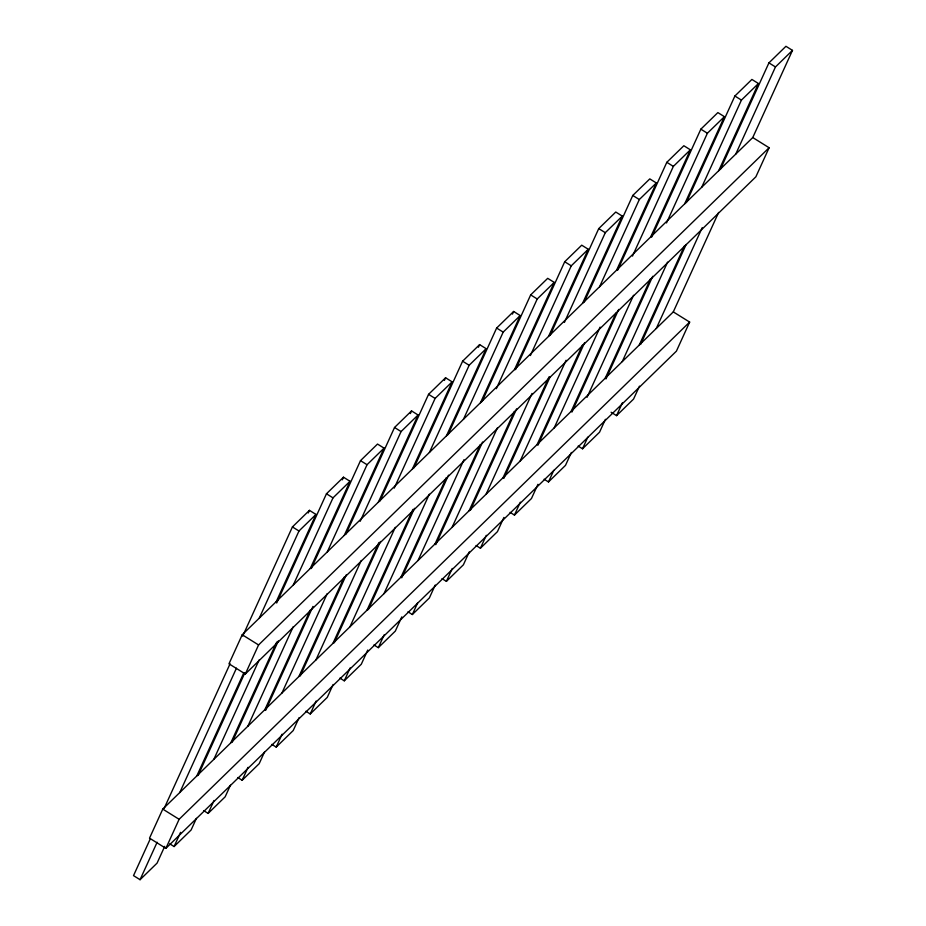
<?xml version="1.0" encoding="UTF-8"?>
<svg xmlns="http://www.w3.org/2000/svg" width="926" height="926" viewBox="0 0 926 926"><rect width="100%" height="100%" fill="white"/><g stroke="black" fill="none" stroke-linecap="round" stroke-linejoin="round"><path stroke-width="1.39" d="M162.768 809.104L149.526 838.157L165.881 848.355L676.408 351.151L689.65 322.086L673.295 311.9L162.768 809.104L179.123 819.29L689.65 322.086M242.218 634.75L228.977 663.815L245.332 674.001L755.871 176.808L769.112 147.743L752.757 137.546L242.218 634.75L258.574 644.947L769.112 147.743M150.313 838.782L133.518 875.626L140.058 879.7L157.073 863.125L164.724 846.341M164.099 808.514L230.065 663.78M242.658 636.139L292.431 526.929L309.446 510.353L315.986 514.439L276.261 601.611M140.058 879.7L157.131 842.243M179.783 792.529L236.454 668.178M259.245 618.186L298.971 531.003L315.986 514.439M308.242 512.992L309.446 510.353M196.81 775.953L243.932 672.554M198.141 775.363L244.904 672.739M276.689 603L326.461 493.778L343.477 477.214L350.016 481.288L310.291 568.46M165.881 848.355L179.123 819.29M245.332 674.001L258.574 644.947M169.736 843.829L174.1 846.549L180.57 832.347M213.825 759.378L259.153 659.902M293.276 585.035L333.001 497.864L350.016 481.288M342.284 479.842L343.477 477.214M196.405 818.352L191.115 829.985L174.1 846.549M230.84 742.802L276.77 642.019M232.171 742.224L278.344 640.908M311.321 568.529L360.503 460.639L377.519 444.063L384.058 448.138L344.333 535.309M203.766 810.69L208.13 813.41L214.022 800.492M247.855 726.239L293.195 626.752M327.306 551.884L367.043 464.713L384.058 448.138M230.447 785.213L225.145 796.835L208.13 813.41M264.871 709.663L310.21 610.188M265.612 710.392L312.976 606.437M345.965 534.07L394.534 427.488L411.549 410.912L418.089 414.998L378.364 502.17M237.808 777.539L242.161 780.259L248.052 767.341M281.898 693.088L327.225 593.612M360.191 521.269L401.074 431.562L418.089 414.998M410.357 413.552L411.549 410.912M264.477 752.062L259.187 763.684L242.161 780.259M298.913 676.512L344.24 577.037M300.244 675.934L346.417 574.606M379.996 500.92L428.564 394.337L445.591 377.773L452.131 381.848L412.406 469.019M271.839 744.388L276.203 747.108L282.083 734.202M315.928 659.937L361.267 560.462M394.233 488.118L435.104 398.423L452.131 381.848M444.387 380.401L445.591 377.773M299.11 717.627L293.218 730.545L276.203 747.108M332.943 643.362L378.873 542.578M334.274 642.783L380.447 541.467M414.026 467.78L462.606 361.198L479.622 344.622L486.162 348.697L446.436 435.868M305.881 711.249L310.233 713.969L316.125 701.051M349.959 626.798L395.298 527.311M429.421 452.444L469.146 365.272L486.162 348.697M478.418 347.25L479.622 344.622M333.14 684.476L327.26 697.394L310.233 713.969M366.985 610.222L412.915 509.439M368.316 609.632L414.489 508.316M448.068 434.63L496.637 328.047L513.652 311.472L520.204 315.558L480.467 402.729M339.911 678.098L344.275 680.818L350.155 667.901M384.001 593.647L429.328 494.171M463.451 419.304L503.177 332.121L520.204 315.558M512.46 314.111L513.652 311.472M367.761 650.04L361.29 664.243L344.275 680.818M401.016 577.072L446.355 477.596M401.745 577.801L448.52 475.165M482.099 401.479L530.679 294.896L547.694 278.332L554.234 282.407L514.509 369.578M373.942 644.959L378.306 647.668L384.197 634.761M418.031 560.496L463.961 459.713M496.336 388.677L537.219 298.982L554.234 282.407M401.803 616.89L395.321 631.104L378.306 647.668M435.058 543.921L480.386 444.445M435.787 544.662L482.562 442.026M515.539 369.648L564.71 261.757L581.725 245.182L588.265 249.256L548.539 336.427M407.984 611.808L412.348 614.528L417.638 602.907M452.073 527.357L497.401 427.87M530.378 355.538L571.249 265.831L588.265 249.256M435.243 585.035L429.363 597.953L412.348 614.528M469.088 510.782L514.428 411.306M470.42 510.191L516.592 408.875M550.171 335.189L598.74 228.606L615.767 212.031L622.307 216.117L582.581 303.288M442.015 578.657L446.378 581.378L452.258 568.46M486.104 494.206L532.033 393.423M564.409 322.387L605.291 232.681L622.307 216.117M469.285 551.884L463.394 564.802L446.378 581.378M503.119 477.631L549.049 376.847M503.86 478.36L550.032 377.044M584.213 302.038L632.782 195.455L649.797 178.892L656.337 182.966L616.612 270.137M476.057 545.518L480.409 548.227L486.3 535.321M520.146 461.055L566.075 360.272M599.597 286.713L639.322 199.541L656.337 182.966M503.906 517.449L497.436 531.663L480.409 548.227M537.161 444.48L582.489 345.004M537.89 445.221L584.665 342.585M617.642 270.207L666.813 162.316L683.839 145.741L690.379 149.815L650.654 236.987M510.087 512.367L514.451 515.087L520.331 502.17M554.176 427.916L600.106 327.121M632.481 256.097L673.352 166.391L690.379 149.815M537.937 484.31L531.466 498.512L514.451 515.087M571.192 411.341L615.929 313.173M571.921 412.07L618.695 309.434M651.684 237.068L700.855 129.165L717.87 112.59L724.41 116.676L684.684 203.847M544.129 479.217L548.481 481.937L553.783 470.315M587.061 397.289L633.546 295.29M666.512 222.946L707.395 133.24L724.41 116.676M571.388 452.444L565.497 465.361L548.481 481.937M605.234 378.19L650.561 278.714M605.963 378.919L652.737 276.284M686.316 202.597L734.885 96.015L751.9 79.451L758.44 83.525L718.715 170.697M578.16 446.077L582.523 448.786L587.813 437.165M622.249 361.615L667.577 262.139M701.7 187.272L741.425 100.101L758.44 83.525M605.419 419.304L599.539 432.222L582.523 448.786M639.264 345.039L684.603 245.564M640.595 344.46L686.166 244.452M720.347 169.458L768.927 62.875L785.942 46.3L792.482 50.374L752.757 137.546M611.102 412.244L616.554 415.647L622.446 402.729M656.279 328.475L702.209 227.68M735.742 154.121L775.467 66.95L792.482 50.374M639.461 386.154L633.569 399.071L616.554 415.647M673.295 311.9L718.634 212.424M768.927 62.875L775.467 66.95M734.885 96.015L741.425 100.101M700.855 129.165L707.395 133.24M666.813 162.316L673.352 166.391M632.782 195.455L639.322 199.541M598.74 228.606L605.291 232.681M564.71 261.757L571.249 265.831M530.679 294.896L537.219 298.982M496.637 328.047L503.177 332.121M462.606 361.198L469.146 365.272M428.564 394.337L435.104 398.423M394.534 427.488L401.074 431.562M360.503 460.639L367.043 464.713M326.461 493.778L333.001 497.864M292.431 526.929L298.971 531.003"/></g></svg>
